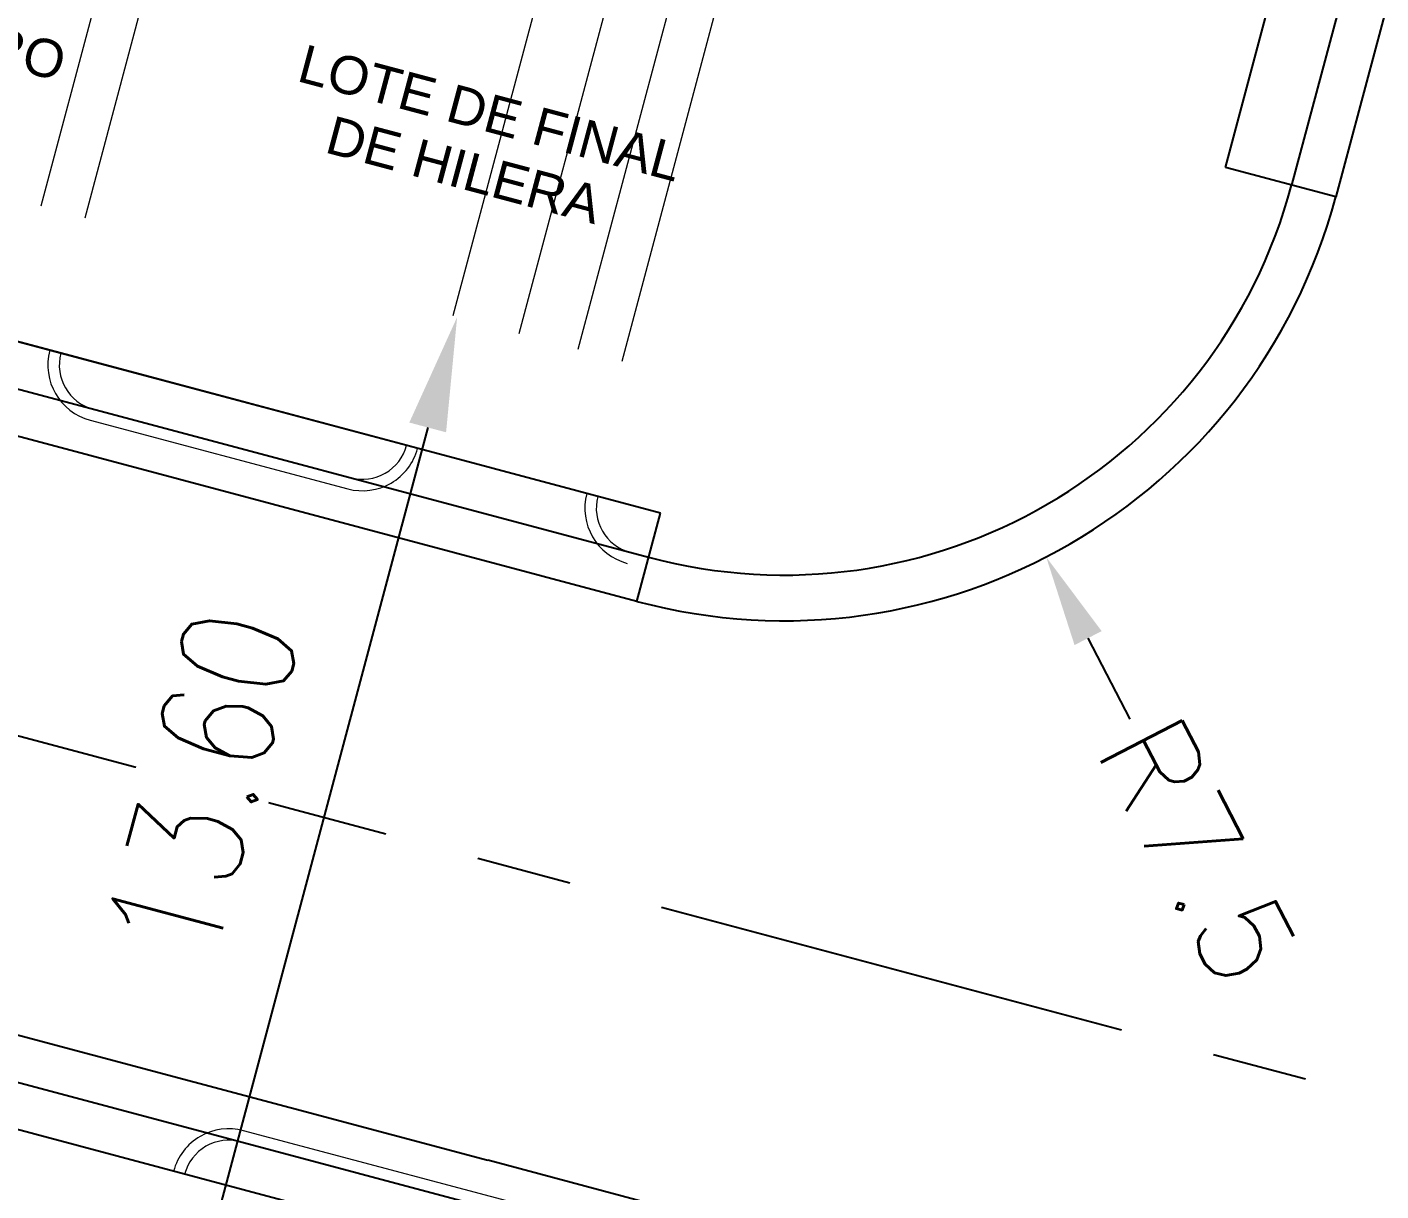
# Model space of a CAD drawing. Header units: metres. Extents: x 689715 to 690980, y 1005284 to 1006835.
# Drawn here: x 690728.13 to 690745.91, y 1005495.84 to 1005511.13 of the extents above; entities that cross this region are included whole.
import ezdxf

# ---------------------------------------------------------------- set-up
doc = ezdxf.new("R2010")
doc.units = ezdxf.units.M
doc.linetypes.add('CENTER', pattern=[2, 1.25, -0.25, 0.25, -0.25])
for name, color, linetype in [('A-BLDG', 7, 'Continuous'), ('C-CALLE-ACERA', 8, 'Continuous'), ('C-CALLE-DIM', 5, 'Continuous'), ('C-CALLE-RGIRO', 8, 'Continuous'), ('CALLES-CENTRO', 2, 'CENTER')]:
    doc.layers.add(name, color=color, linetype=linetype)
for name, color, linetype, lineweight in [('G-ANNO-TEXT', 2, 'Continuous', 9), ('X1$0$A-FLOR', 250, 'Continuous', 9), ('X2$0$A-FLOR', 250, 'Continuous', 9)]:
    doc.layers.add(name, color=color, linetype=linetype, lineweight=lineweight)
doc.styles.add('ARIAL', font='arial.ttf')
doc.styles.add('ESTANDAR', font='romans.shx')
doc.styles.add('ESTANDAR 0.8', font='romans.shx', dxfattribs={"width": 0.8})
doc.dimstyles.new('R_GIRO', dxfattribs={"dimtxt": 1.2, "dimasz": 1.2, "dimexe": 0.18, "dimexo": 0.0625, "dimgap": 0.09, "dimtad": 0, "dimdec": 1, "dimdsep": 46, "dimtxsty": 'ESTANDAR', "dimcen": 0, "dimclrt": 2, "dimadec": 0, "dimazin": 0, "dimtfac": 1, "dimtdec": 1, "dimtofl": 0, "dimtmove": 0, "dimatfit": 3, "dimfxl": 1, "dimtolj": 1, "dimtzin": 0, "dimarcsym": 0})
doc.dimstyles.new('RGIRO', dxfattribs={"dimtxt": 1.5, "dimasz": 1.5, "dimexe": 0.18, "dimexo": 0.06, "dimgap": 0.9, "dimtad": 1, "dimzin": 0, "dimdsep": 46, "dimtxsty": 'ESTANDAR 0.8', "dimcen": 0, "dimse1": 1, "dimse2": 1, "dimclrd": 9, "dimclre": 1, "dimclrt": 3, "dimadec": 0, "dimazin": 0, "dimtfac": 1, "dimtmove": 2, "dimatfit": 3, "dimfxl": 1, "dimtfill": 1, "dimtolj": 1, "dimtzin": 0, "dimarcsym": 2})

# ---------------------------------------------------------------- blocks, each defined once
blk = doc.blocks.new('*D134')
at = {"layer": 'C-CALLE-DIM', "color": 9, "lineweight": -2, "transparency": 16777216}
blk.add_line((690733.388, 1005505.871), (690730.656, 1005495.629), dxfattribs=at)
at = {"layer": 'C-CALLE-DIM', "color": 9, "transparency": 16777216}
for points in [[(690733.146, 1005505.935), (690733.629, 1005505.807), (690733.774, 1005507.32)], [(690730.414, 1005495.694), (690730.897, 1005495.565), (690730.269, 1005494.18)]]:
    blk.add_solid(points, dxfattribs=at)
at = {"layer": 'Defpoints', "color": 0, "transparency": 16777216}
for p in [(690734.276, 1005507.187), (690730.269, 1005494.18), (690730.771, 1005494.046)]:
    blk.add_point(p, dxfattribs=at)
at = {"layer": 'C-CALLE-DIM', "color": 3, "transparency": 16777216, "insert": (690730.427, 1005501.175), "char_height": 1.5, "attachment_point": 5, "rotation": 75.066, "style": 'ESTANDAR 0.8', "bg_fill": 3, "box_fill_scale": 1.1, "bg_fill_color": 256, "bg_fill_true_color": 13158600, "bg_fill_transparency": 0}
blk.add_mtext('\\A1;13.60', dxfattribs=at)
blk = doc.blocks.new('FRESNO C')
at = {"layer": 'X1$0$A-FLOR', "color": 141}
for p, q in [((4.75, 5), (4.75, 0)), ((5.65, 0), (5.65, 5)), ((6.45, 5), (6.45, 0)), ((7.05, 0), (7.05, 5)), ((0.5, -1.8), (7.05, -1.8)), ((0.5, -2.4), (4, -2.4)), ((0.5, -2.55), (4, -2.55))]:
    blk.add_line(p, q, dxfattribs=at)
for centre, radius, start, end in [((4, -1.8), 0.75, 270, 0), ((4, -1.8), 0.6, 270, 0), ((7.8, -1.8), 0.75, 180, 270), ((7.8, -1.8), 0.6, 180, 270)]:
    blk.add_arc(centre, radius, start, end, dxfattribs=at)
at = {"layer": 'G-ANNO-TEXT', "color": 141, "char_height": 0.5, "attachment_point": 1, "style": 'ARIAL'}
for s, insert, width in [('LOTE DE FINAL ', (1.957, 2.954), 5.29114), ('DE HILERA', (2.552, 2.143), 3.6557)]:
    blk.add_mtext(s, dxfattribs=dict(at, insert=insert, width=width))
blk = doc.blocks.new('FRESNO B')
at = {"layer": 'X1$0$A-FLOR', "color": 141}
blk.add_line((0.5, -1.8), (7.8, -1.8), dxfattribs=at)
for radius in [0.75, 0.6]:
    blk.add_arc((7.8, -1.8), radius, 180, 270, dxfattribs=at)
at = {"layer": 'X2$0$A-FLOR', "color": 141}
for p, q in [((6.45, 5), (6.45, 0)), ((7.05, 0), (7.05, 5))]:
    blk.add_line(p, q, dxfattribs=at)
at = {"layer": 'G-ANNO-TEXT', "color": 141, "insert": (2.032, 2.143), "char_height": 0.5, "width": 4.16877, "attachment_point": 1, "style": 'ARIAL'}
blk.add_mtext('MEDIANERO', dxfattribs=at)
blk = doc.blocks.new('FRESNO A')
at = {"layer": 'X1$0$A-FLOR', "color": 141}
for p, q in [((-1.25, -1.8), (7.8, -1.8)), ((-0.5, -2.4), (4, -2.4)), ((-0.5, -2.55), (4, -2.55))]:
    blk.add_line(p, q, dxfattribs=at)
for radius in [0.75, 0.6]:
    blk.add_arc((4, -1.8), radius, 270, 0, dxfattribs=at)
blk = doc.blocks.new('*D145')
at = {"layer": 'C-CALLE-RGIRO', "color": 0, "lineweight": -2, "transparency": 16777216}
blk.add_line((690742.612, 1005502.038), (690742.061, 1005503.104), dxfattribs=at)
at = {"layer": 'C-CALLE-RGIRO', "color": 0, "transparency": 16777216}
blk.add_solid([(690742.239, 1005503.195), (690741.883, 1005503.012), (690741.51, 1005504.17)], dxfattribs=at)
at = {"layer": 'Defpoints', "color": 0, "transparency": 16777216}
for p in [(690738.067, 1005510.833), (690741.51, 1005504.17)]:
    blk.add_point(p, dxfattribs=at)
at = {"layer": 'C-CALLE-RGIRO', "color": 2, "transparency": 16777216, "insert": (690743.507, 1005500.305), "char_height": 1.2, "attachment_point": 5, "rotation": 297.3272, "style": 'ESTANDAR'}
blk.add_mtext('\\A1;R7.5', dxfattribs=at)

msp = doc.modelspace()

# ---------------------------------------------------------------- linework, layer by layer
at = {"layer": 'C-CALLE-ACERA', "linetype": 'Continuous', "ltscale": 5}
for p, q in [((690752.723, 1005539.007), (690744.734, 1005509.054)), ((690753.303, 1005538.853), (690745.314, 1005508.9)), ((690736.444, 1005504.745), (690684.847, 1005518.507)), ((690684.693, 1005517.927), (690736.289, 1005504.166)), ((690736.134, 1005503.586), (690684.538, 1005517.347)), ((690679.729, 1005510.764), (690734.176, 1005496.243)), ((690679.575, 1005510.185), (690734.021, 1005495.663)), ((690733.867, 1005495.083), (690679.42, 1005509.605)), ((690846.113, 1005466.388), (690734.176, 1005496.243))]:
    msp.add_line(p, q, dxfattribs=at)
at = {"layer": 'C-CALLE-ACERA'}
for p, q in [((690745.314, 1005508.9), (690743.865, 1005509.286)), ((690736.134, 1005503.586), (690736.444, 1005504.745))]:
    msp.add_line(p, q, dxfattribs=at)
at = {"layer": 'C-CALLE-ACERA', "linetype": 'Continuous', "ltscale": 5, "flags": 128}
msp.add_lwpolyline([(690743.865, 1005509.286), (690751.853, 1005539.239)], dxfattribs=at)
at = {"layer": 'C-CALLE-ACERA', "linetype": 'Continuous', "ltscale": 5}
for radius in [6.9, 7.5]:
    msp.add_arc((690738.067, 1005510.833), radius, 255.066, 345.066, dxfattribs=at)
at = {"layer": 'CALLES-CENTRO', "linetype": 'CENTER', "ltscale": 5, "flags": 128}
msp.add_lwpolyline([(690620.513, 1005530.491), (690746.267, 1005496.951), (690856.664, 1005467.506)], dxfattribs=at)

# ---------------------------------------------------------------- block references
at = {"layer": 'A-BLDG'}
for name, p, rotation in [('FRESNO B', (690722.076, 1005510.44), 345.0663971945302), ('FRESNO C', (690729.129, 1005508.559), 345.066691336882), ('FRESNO A', (690734.176, 1005493.138), 165.066691336882)]:
    msp.add_blockref(name, p, dxfattribs=dict(at, rotation=rotation))

# ---------------------------------------------------------------- dimensions: what is measured, and where the dimension line sits
at = {"layer": 'C-CALLE-RGIRO'}
dim = msp.add_radius_dim(center=(690738.067, 1005510.833), mpoint=(690741.51, 1005504.17), dimstyle='R_GIRO', dxfattribs=at)
dim.commit()
dim.dimension.update_dxf_attribs({"geometry": '*D145', "text_midpoint": (690743.507, 1005500.305)})

# ---------------------------------------------------------------- next in the draw order: dimensions: what is measured, and where the dimension line sits
at = {"layer": 'C-CALLE-DIM'}
dim = msp.add_aligned_dim(p1=(690734.276, 1005507.187), p2=(690730.771, 1005494.046), distance=-0.519, dimstyle='RGIRO', dxfattribs=at)
dim.commit()
dim.dimension.update_dxf_attribs({"geometry": '*D134', "text_midpoint": (690730.427, 1005501.175)})

doc.saveas('drawing.dxf')
